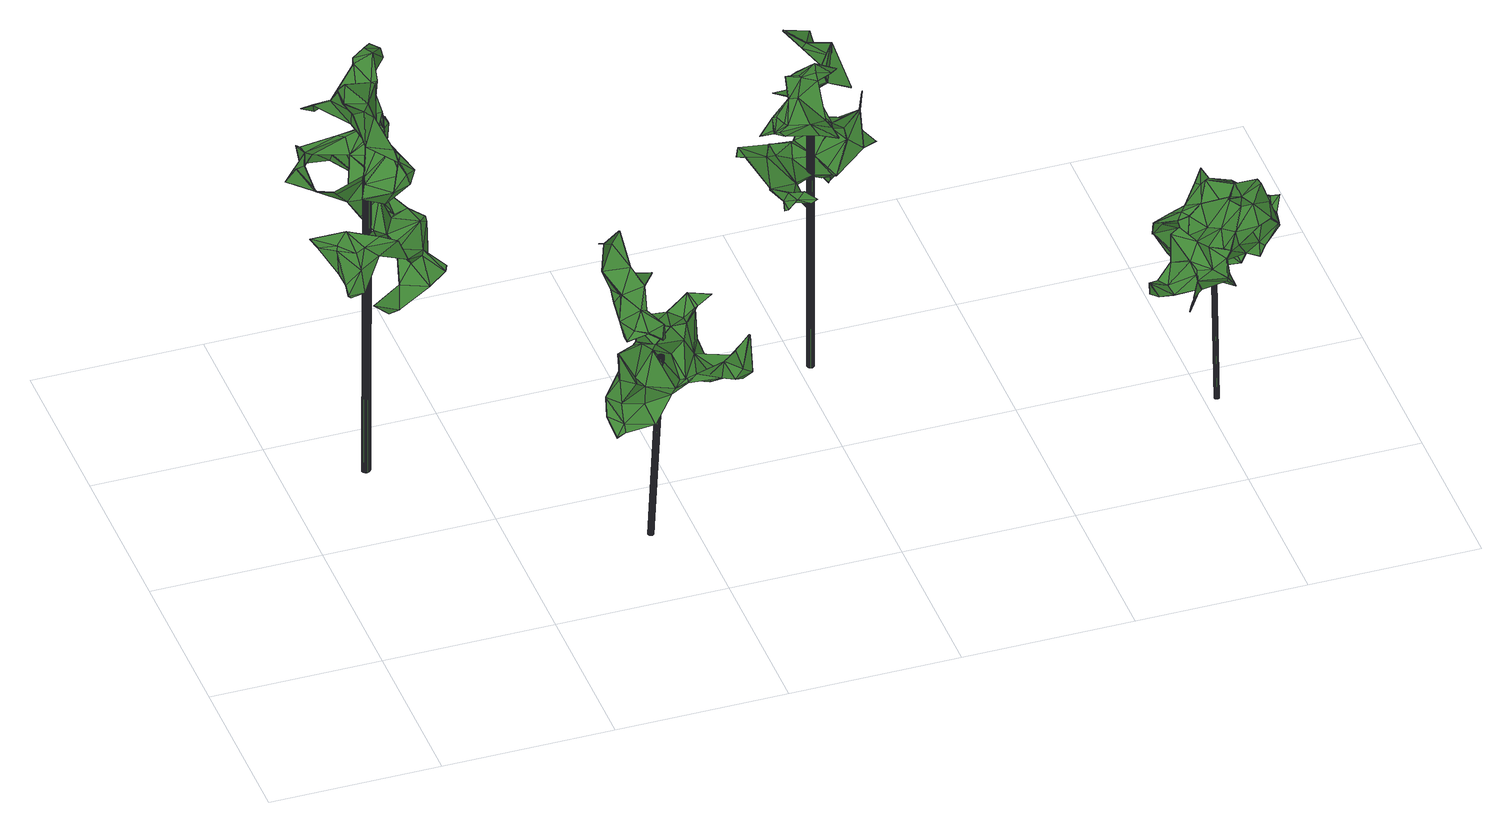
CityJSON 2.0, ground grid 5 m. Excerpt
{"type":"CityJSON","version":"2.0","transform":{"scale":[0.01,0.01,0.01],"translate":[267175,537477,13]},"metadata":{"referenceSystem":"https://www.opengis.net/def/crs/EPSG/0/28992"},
"CityObjects":{
"tree1":{"type":"SolitaryVegetationObject","attributes":{"gtid":585,"crown_width_m":4.11,"crown_median_z":23.45,"crown_r50_m":0.255,"crown_porosity":0.917,"trunk_H_m":9.97,"trunk_DBH_m":0.237,"trunk_radius_m":0.118,"trunk_base_height_m":13.48,"original_gtid":"668"},"geometry":[{"type":"Solid","lod":"3","boundaries":[[[[0,1,2]],[[3,4,5]],[[6,7,8]],[[9,10,11]],[[12,13,14]],[[15,16,17]],[[18,19,20]],[[21,22,23]],[[7,24,25]],[[26,8,15]],[[27,28,29]],[[30,27,29]],[[31,32,33]],[[34,35,36]],[[9,37,10]],[[38,39,40]],[[41,5,42]],[[43,44,45]],[[3,5,46]],[[47,48,49]],[[50,48,51]],[[52,53,54]],[[55,56,57]],[[58,59,60]],[[13,61,62]],[[63,22,21]],[[21,23,64]],[[41,65,66]],[[2,67,0]],[[68,69,70]],[[21,71,63]],[[72,63,71]],[[73,67,74]],[[25,75,7]],[[47,76,48]],[[77,4,3]],[[65,32,31]],[[78,54,79]],[[46,5,41]],[[80,79,81]],[[82,83,84]],[[23,22,85]],[[7,6,24]],[[86,87,49]],[[53,88,89]],[[53,89,90]],[[85,91,23]],[[92,93,94]],[[2,58,95]],[[60,95,58]],[[38,81,96]],[[97,38,96]],[[54,98,96]],[[44,99,100]],[[5,4,101]],[[69,68,102]],[[50,103,104]],[[0,105,106]],[[107,99,108]],[[54,109,98]],[[63,85,22]],[[110,82,111]],[[82,110,83]],[[87,112,49]],[[37,9,113]],[[114,115,29]],[[79,116,81]],[[117,94,93]],[[40,90,118]],[[73,74,119]],[[120,121,55]],[[10,64,30]],[[113,9,122]],[[11,122,9]],[[20,123,18]],[[95,124,125]],[[29,126,30]],[[68,70,127]],[[81,116,128]],[[129,130,131]],[[88,118,89]],[[65,41,32]],[[132,105,129]],[[132,129,131]],[[15,8,75]],[[133,105,132]],[[1,129,105]],[[43,45,104]],[[3,102,134]],[[96,79,54]],[[83,110,135]],[[31,66,65]],[[68,134,102]],[[3,12,102]],[[66,61,136]],[[31,61,66]],[[97,73,137]],[[42,5,101]],[[47,112,35]],[[101,33,42]],[[138,135,110]],[[103,94,104]],[[83,135,84]],[[33,32,42]],[[41,42,32]],[[37,135,138]],[[37,84,135]],[[37,113,84]],[[103,92,94]],[[86,49,139]],[[49,112,47]],[[40,80,81]],[[140,15,75]],[[47,35,76]],[[117,141,43]],[[137,142,143]],[[130,144,145]],[[127,134,68]],[[40,18,90]],[[18,123,90]],[[85,125,91]],[[52,78,146]],[[147,148,149]],[[150,10,151]],[[97,152,153]],[[96,152,97]],[[154,93,155]],[[154,155,156]],[[6,157,24]],[[107,108,158]],[[55,16,140]],[[159,150,160]],[[123,161,95]],[[149,148,162]],[[20,19,163]],[[164,163,19]],[[14,165,34]],[[13,165,14]],[[138,151,37]],[[55,166,120]],[[48,50,49]],[[167,90,125]],[[95,125,90]],[[141,168,44]],[[46,41,66]],[[139,169,86]],[[101,4,33]],[[121,114,160]],[[2,160,114]],[[128,116,170]],[[171,172,173]],[[99,77,108]],[[174,132,170]],[[128,170,132]],[[108,77,127]],[[108,127,70]],[[120,175,149]],[[173,112,176]],[[92,177,178]],[[155,92,178]],[[136,164,142]],[[117,43,104]],[[117,104,94]],[[52,88,53]],[[121,56,55]],[[30,126,10]],[[160,56,121]],[[64,28,30]],[[23,28,64]],[[131,128,132]],[[14,171,45]],[[13,62,165]],[[179,113,180]],[[179,180,147]],[[170,144,174]],[[181,174,144]],[[14,34,36]],[[150,64,10]],[[128,96,81]],[[53,109,54]],[[37,151,10]],[[0,106,1]],[[123,95,90]],[[126,147,180]],[[126,180,122]],[[176,86,169]],[[182,183,153]],[[173,176,169]],[[27,30,28]],[[40,81,38]],[[112,87,176]],[[18,164,19]],[[13,163,136]],[[120,162,121]],[[106,129,1]],[[159,21,150]],[[150,21,64]],[[184,185,150]],[[160,150,185]],[[122,180,113]],[[184,186,160]],[[157,6,8]],[[75,25,187]],[[62,188,156]],[[157,8,26]],[[160,186,56]],[[189,56,186]],[[140,166,55]],[[97,105,0]],[[128,131,96]],[[34,177,92]],[[190,93,154]],[[156,33,154]],[[187,175,166]],[[145,79,130]],[[78,79,80]],[[67,97,0]],[[161,123,191]],[[86,176,87]],[[77,134,127]],[[3,134,77]],[[192,1,182]],[[145,116,79]],[[170,116,145]],[[35,34,76]],[[159,160,192]],[[57,189,26]],[[15,140,16]],[[73,119,137]],[[12,142,13]],[[193,194,17]],[[175,187,147]],[[189,157,26]],[[39,142,164]],[[184,195,186]],[[196,168,197]],[[142,137,13]],[[148,147,126]],[[148,126,29]],[[142,12,3]],[[76,198,51]],[[76,51,48]],[[114,59,2]],[[14,172,171]],[[173,169,171]],[[112,173,36]],[[112,36,35]],[[97,39,38]],[[97,153,183]],[[97,183,182]],[[84,199,82]],[[113,199,84]],[[164,136,163]],[[43,141,44]],[[138,199,151]],[[150,151,199]],[[199,111,82]],[[111,199,110]],[[138,110,199]],[[192,71,159]],[[72,71,192]],[[189,200,157]],[[153,152,201]],[[72,192,182]],[[11,126,122]],[[57,56,189]],[[3,46,142]],[[120,149,162]],[[149,175,147]],[[100,45,44]],[[12,100,102]],[[182,1,105]],[[199,113,179]],[[150,199,179]],[[150,179,184]],[[160,185,184]],[[177,34,165]],[[177,165,62]],[[145,144,170]],[[156,155,62]],[[195,179,147]],[[153,167,182]],[[159,71,21]],[[90,109,53]],[[133,106,105]],[[92,155,93]],[[74,67,2]],[[195,184,179]],[[202,4,77]],[[73,97,67]],[[156,61,33]],[[136,61,13]],[[2,1,192]],[[2,192,160]],[[190,154,202]],[[202,154,4]],[[33,4,154]],[[33,61,31]],[[54,78,52]],[[75,8,7]],[[40,39,18]],[[25,24,200]],[[157,200,24]],[[191,119,74]],[[182,105,97]],[[74,161,191]],[[187,186,195]],[[124,60,28]],[[95,60,124]],[[129,144,130]],[[28,23,124]],[[103,198,203]],[[10,126,11]],[[181,144,129]],[[50,51,103]],[[103,51,198]],[[36,172,14]],[[173,172,36]],[[196,44,168]],[[187,195,147]],[[200,187,25]],[[63,125,85]],[[162,114,121]],[[167,125,63]],[[72,167,63]],[[167,109,90]],[[92,103,203]],[[92,203,34]],[[76,34,203]],[[76,203,198]],[[156,188,61]],[[62,61,188]],[[2,95,161]],[[146,88,52]],[[106,133,174]],[[17,194,15]],[[26,15,194]],[[62,178,177]],[[62,155,178]],[[132,174,133]],[[66,136,142]],[[66,142,46]],[[174,181,106]],[[29,28,59]],[[60,59,28]],[[194,204,26]],[[205,204,194]],[[205,57,204]],[[200,189,186]],[[200,186,187]],[[26,204,57]],[[181,129,106]],[[80,146,78]],[[40,88,80]],[[146,80,88]],[[120,166,175]],[[16,206,17]],[[55,206,16]],[[17,206,193]],[[55,57,206]],[[131,79,96]],[[131,130,79]],[[29,115,148]],[[107,102,100]],[[99,107,100]],[[107,69,102]],[[125,124,91]],[[169,207,171]],[[72,182,167]],[[124,23,91]],[[202,196,190]],[[202,77,196]],[[190,196,197]],[[40,118,88]],[[196,99,44]],[[196,77,99]],[[39,143,142]],[[97,137,143]],[[97,143,39]],[[45,171,207]],[[45,207,208]],[[139,207,169]],[[14,209,12]],[[39,164,18]],[[20,163,137]],[[13,137,163]],[[96,201,152]],[[96,98,201]],[[197,141,210]],[[190,197,210]],[[114,29,59]],[[201,98,211]],[[201,211,153]],[[50,104,212]],[[100,12,209]],[[70,158,108]],[[69,158,70]],[[107,158,69]],[[57,205,206]],[[194,193,205]],[[193,206,205]],[[212,104,208]],[[104,45,208]],[[58,2,59]],[[208,207,212]],[[212,207,139]],[[212,213,50]],[[49,50,213]],[[109,211,98]],[[20,191,123]],[[2,161,74]],[[191,20,119]],[[137,119,20]],[[49,213,139]],[[212,139,213]],[[167,153,211]],[[109,167,211]],[[141,117,210]],[[162,115,114]],[[148,115,162]],[[141,197,168]],[[89,118,90]],[[93,190,210]],[[93,210,117]],[[187,166,75]],[[140,75,166]],[[45,209,14]],[[45,100,209]],[[214,215,216]],[[214,216,217]],[[217,216,218]],[[217,218,219]],[[216,215,220]],[[216,220,218]],[[218,220,221]],[[218,221,219]],[[220,215,222]],[[220,222,221]],[[221,222,223]],[[221,223,219]],[[222,215,224]],[[222,224,223]],[[223,224,225]],[[223,225,219]],[[224,215,226]],[[224,226,225]],[[225,226,227]],[[225,227,219]],[[226,215,228]],[[226,228,227]],[[227,228,229]],[[227,229,219]],[[228,215,230]],[[228,230,229]],[[229,230,231]],[[229,231,219]],[[230,215,232]],[[230,232,231]],[[231,232,233]],[[231,233,219]],[[232,215,234]],[[232,234,233]],[[233,234,235]],[[233,235,219]],[[234,215,236]],[[234,236,235]],[[235,236,237]],[[235,237,219]],[[236,215,238]],[[236,238,237]],[[237,238,239]],[[237,239,219]],[[238,215,240]],[[238,240,239]],[[239,240,241]],[[239,241,219]],[[240,215,242]],[[240,242,241]],[[241,242,243]],[[241,243,219]],[[242,215,244]],[[242,244,243]],[[243,244,245]],[[243,245,219]],[[244,215,246]],[[244,246,245]],[[245,246,247]],[[245,247,219]],[[246,215,248]],[[246,248,247]],[[247,248,249]],[[247,249,219]],[[248,215,250]],[[248,250,249]],[[249,250,251]],[[249,251,219]],[[250,215,252]],[[250,252,251]],[[251,252,253]],[[251,253,219]],[[252,215,254]],[[252,254,253]],[[253,254,255]],[[253,255,219]],[[254,215,256]],[[254,256,255]],[[255,256,257]],[[255,257,219]],[[256,215,258]],[[256,258,257]],[[257,258,259]],[[257,259,219]],[[258,215,260]],[[258,260,259]],[[259,260,261]],[[259,261,219]],[[260,215,262]],[[260,262,261]],[[261,262,263]],[[261,263,219]],[[262,215,214]],[[262,214,263]],[[263,214,217]],[[263,217,219]]]]}]},
"tree2":{"type":"SolitaryVegetationObject","attributes":{"gtid":601,"crown_width_m":4.09,"crown_median_z":19.48,"crown_r50_m":0.239,"crown_porosity":0.919,"trunk_H_m":6.17,"trunk_DBH_m":0.168,"trunk_radius_m":0.0842,"trunk_base_height_m":13.31,"original_gtid":"685"},"geometry":[{"type":"Solid","lod":"3","boundaries":[[[[264,265,266]],[[264,267,265]],[[268,269,270]],[[271,272,273]],[[274,275,276]],[[277,278,279]],[[280,281,282]],[[280,282,283]],[[275,284,276]],[[285,286,287]],[[288,285,287]],[[265,289,266]],[[274,266,289]],[[290,291,292]],[[292,293,290]],[[294,295,296]],[[297,298,299]],[[300,301,302]],[[303,304,305]],[[306,307,308]],[[309,272,271]],[[310,311,312]],[[308,284,306]],[[298,271,273]],[[313,314,315]],[[292,316,293]],[[317,309,271]],[[318,319,299]],[[320,321,322]],[[323,274,276]],[[323,276,324]],[[325,326,290]],[[327,328,304]],[[329,330,331]],[[332,307,333]],[[302,334,300]],[[317,335,309]],[[286,336,331]],[[337,296,338]],[[270,269,337]],[[315,339,340]],[[341,340,339]],[[342,343,335]],[[344,343,342]],[[290,345,291]],[[320,270,321]],[[346,290,293]],[[322,321,338]],[[338,321,270]],[[338,270,337]],[[329,331,347]],[[348,269,268]],[[349,350,351]],[[352,353,281]],[[348,281,353]],[[325,354,355]],[[325,355,326]],[[267,356,291]],[[324,357,358]],[[306,284,275]],[[359,360,306]],[[361,329,341]],[[344,302,343]],[[362,283,363]],[[302,344,334]],[[364,342,317]],[[342,335,317]],[[365,366,367]],[[292,291,356]],[[300,368,301]],[[369,370,371]],[[372,373,374]],[[356,375,303]],[[356,303,316]],[[315,314,376]],[[377,378,282]],[[379,314,313]],[[379,363,380]],[[282,281,381]],[[267,345,355]],[[326,355,345]],[[292,356,316]],[[346,293,382]],[[272,368,273]],[[301,368,272]],[[330,329,361]],[[294,296,383]],[[384,385,386]],[[313,340,329]],[[315,340,313]],[[334,387,300]],[[330,377,287]],[[288,287,377]],[[377,278,378]],[[338,295,322]],[[386,323,388]],[[290,326,345]],[[297,389,310]],[[325,290,354]],[[373,387,334]],[[379,376,314]],[[348,390,288]],[[291,345,267]],[[282,391,392]],[[282,392,283]],[[344,372,374]],[[376,339,315]],[[312,311,373]],[[337,352,296]],[[383,363,294]],[[279,278,393]],[[279,393,361]],[[266,386,264]],[[352,394,296]],[[334,344,374]],[[355,371,267]],[[265,267,371]],[[332,375,356]],[[395,328,370]],[[395,370,369]],[[330,287,286]],[[382,293,316]],[[269,348,353]],[[269,353,337]],[[361,341,396]],[[318,397,398]],[[318,398,365]],[[399,367,366]],[[389,365,367]],[[351,400,401]],[[375,332,327]],[[327,332,333]],[[402,403,347]],[[324,358,323]],[[404,359,289]],[[275,359,306]],[[294,405,403]],[[406,320,295]],[[372,344,342]],[[378,278,397]],[[377,330,361]],[[286,331,330]],[[389,400,407]],[[329,340,341]],[[305,304,395]],[[333,360,327]],[[296,295,338]],[[274,289,359]],[[377,381,348]],[[282,381,377]],[[408,391,282]],[[271,298,364]],[[271,364,317]],[[279,361,396]],[[279,396,407]],[[356,384,332]],[[307,332,384]],[[357,324,276]],[[378,397,409]],[[378,409,282]],[[379,405,363]],[[379,313,405]],[[351,350,400]],[[386,266,410]],[[376,379,368]],[[387,368,300]],[[361,393,377]],[[348,381,281]],[[362,394,352]],[[376,368,387]],[[302,411,343]],[[376,311,310]],[[312,364,310]],[[364,298,310]],[[373,334,374]],[[268,390,348]],[[373,372,364]],[[372,342,364]],[[375,327,304]],[[360,359,404]],[[377,393,278]],[[310,339,376]],[[398,401,365]],[[306,360,307]],[[333,307,360]],[[320,406,270]],[[268,270,406]],[[294,363,405]],[[402,406,403]],[[412,379,380]],[[412,380,273]],[[354,290,346]],[[365,319,318]],[[280,362,281]],[[283,362,280]],[[352,281,362]],[[373,311,387]],[[347,405,313]],[[407,310,389]],[[396,310,407]],[[282,409,408]],[[327,360,413]],[[320,322,295]],[[297,310,298]],[[375,304,303]],[[376,387,311]],[[312,373,364]],[[273,414,298]],[[406,402,268]],[[390,268,402]],[[303,305,369]],[[265,404,289]],[[265,415,404]],[[404,415,413]],[[275,274,359]],[[400,367,399]],[[399,401,400]],[[400,389,367]],[[303,369,346]],[[365,401,366]],[[327,413,328]],[[328,413,415]],[[399,366,401]],[[363,383,394]],[[363,394,362]],[[347,403,405]],[[384,356,385]],[[294,403,406]],[[286,285,390]],[[286,390,336]],[[301,411,302]],[[349,351,401]],[[347,313,329]],[[349,398,279]],[[408,414,391]],[[299,298,414]],[[316,303,382]],[[299,414,408]],[[337,353,352]],[[301,343,411]],[[272,343,301]],[[309,343,272]],[[335,343,309]],[[358,388,323]],[[406,295,294]],[[416,299,408]],[[347,331,336]],[[355,346,369]],[[368,412,273]],[[354,346,355]],[[371,370,265]],[[368,379,412]],[[360,404,413]],[[348,288,377]],[[303,346,382]],[[355,369,371]],[[285,288,390]],[[386,388,308]],[[310,396,339]],[[341,339,396]],[[349,401,398]],[[296,394,383]],[[274,410,266]],[[323,410,274]],[[318,409,397]],[[416,408,409]],[[336,390,402]],[[347,336,402]],[[416,409,318]],[[416,318,299]],[[386,410,323]],[[389,319,365]],[[297,319,389]],[[299,319,297]],[[384,386,308]],[[308,307,384]],[[304,328,395]],[[284,308,388]],[[276,284,388]],[[363,283,380]],[[305,395,369]],[[415,370,328]],[[265,370,415]],[[414,392,391]],[[414,283,392]],[[357,388,358]],[[276,388,357]],[[407,350,279]],[[400,350,407]],[[398,417,277]],[[279,398,277]],[[397,417,398]],[[277,417,278]],[[278,417,397]],[[349,279,350]],[[267,385,356]],[[264,385,267]],[[386,385,264]],[[414,273,380]],[[414,380,283]],[[418,419,420]],[[418,420,421]],[[421,420,422]],[[421,422,423]],[[420,419,424]],[[420,424,422]],[[422,424,425]],[[422,425,423]],[[424,419,426]],[[424,426,425]],[[425,426,427]],[[425,427,423]],[[426,419,428]],[[426,428,427]],[[427,428,429]],[[427,429,423]],[[428,419,430]],[[428,430,429]],[[429,430,431]],[[429,431,423]],[[430,419,432]],[[430,432,431]],[[431,432,433]],[[431,433,423]],[[432,419,434]],[[432,434,433]],[[433,434,435]],[[433,435,423]],[[434,419,436]],[[434,436,435]],[[435,436,437]],[[435,437,423]],[[436,419,438]],[[436,438,437]],[[437,438,439]],[[437,439,423]],[[438,419,440]],[[438,440,439]],[[439,440,441]],[[439,441,423]],[[440,419,442]],[[440,442,441]],[[441,442,443]],[[441,443,423]],[[442,419,444]],[[442,444,443]],[[443,444,445]],[[443,445,423]],[[444,419,446]],[[444,446,445]],[[445,446,447]],[[445,447,423]],[[446,419,448]],[[446,448,447]],[[447,448,449]],[[447,449,423]],[[448,419,450]],[[448,450,449]],[[449,450,451]],[[449,451,423]],[[450,419,452]],[[450,452,451]],[[451,452,453]],[[451,453,423]],[[452,419,454]],[[452,454,453]],[[453,454,455]],[[453,455,423]],[[454,419,456]],[[454,456,455]],[[455,456,457]],[[455,457,423]],[[456,419,458]],[[456,458,457]],[[457,458,459]],[[457,459,423]],[[458,419,460]],[[458,460,459]],[[459,460,461]],[[459,461,423]],[[460,419,462]],[[460,462,461]],[[461,462,463]],[[461,463,423]],[[462,419,464]],[[462,464,463]],[[463,464,465]],[[463,465,423]],[[464,419,466]],[[464,466,465]],[[465,466,467]],[[465,467,423]],[[466,419,418]],[[466,418,467]],[[467,418,421]],[[467,421,423]]]]}]},
"tree3":{"type":"SolitaryVegetationObject","attributes":{"gtid":594,"crown_width_m":4.15,"crown_median_z":21.45,"crown_r50_m":0.255,"crown_porosity":0.956,"trunk_H_m":7.98,"trunk_DBH_m":0.205,"trunk_radius_m":0.102,"trunk_base_height_m":13.47,"original_gtid":"678"},"geometry":[{"type":"Solid","lod":"3","boundaries":[[[[468,469,470]],[[471,472,473]],[[474,475,476]],[[477,478,479]],[[480,481,482]],[[481,480,483]],[[484,483,480]],[[485,486,487]],[[488,489,490]],[[491,492,493]],[[494,495,496]],[[497,498,499]],[[500,501,502]],[[503,504,505]],[[506,507,508]],[[509,510,511]],[[503,512,513]],[[483,514,481]],[[515,516,470]],[[517,482,481]],[[518,519,520]],[[518,521,522]],[[523,524,525]],[[526,480,527]],[[492,528,509]],[[529,528,492]],[[530,531,529]],[[497,499,474]],[[532,533,473]],[[534,473,472]],[[527,535,526]],[[536,526,535]],[[491,493,537]],[[502,538,495]],[[491,537,539]],[[532,473,540]],[[522,541,518]],[[471,473,533]],[[542,529,543]],[[542,530,529]],[[476,544,545]],[[531,546,529]],[[497,520,547]],[[548,549,477]],[[515,522,516]],[[550,551,552]],[[484,551,550]],[[553,554,555]],[[530,556,557]],[[470,541,515]],[[541,522,515]],[[558,473,534]],[[559,560,561]],[[562,563,564]],[[565,566,506]],[[559,567,560]],[[559,561,568]],[[569,567,559]],[[521,518,474]],[[506,510,570]],[[507,506,570]],[[503,505,571]],[[497,474,520]],[[520,474,518]],[[572,573,574]],[[575,573,572]],[[576,554,577]],[[578,563,562]],[[565,536,566]],[[479,478,579]],[[548,479,580]],[[477,479,548]],[[581,582,483]],[[505,504,583]],[[519,469,468]],[[519,541,469]],[[584,583,504]],[[529,546,528]],[[487,585,485]],[[586,534,587]],[[551,480,526]],[[521,474,547]],[[542,543,588]],[[589,590,591]],[[480,482,527]],[[592,523,485]],[[551,526,565]],[[578,491,539]],[[593,538,502]],[[508,507,577]],[[539,584,504]],[[583,584,539]],[[570,594,553]],[[507,570,553]],[[522,521,525]],[[547,525,521]],[[474,499,475]],[[526,536,565]],[[558,534,586]],[[595,596,597]],[[598,586,587]],[[489,586,598]],[[585,598,587]],[[536,599,549]],[[600,601,602]],[[537,571,583]],[[545,603,476]],[[564,563,513]],[[476,497,547]],[[489,595,490]],[[553,555,507]],[[524,592,604]],[[524,604,522]],[[605,540,558]],[[473,558,540]],[[606,607,608]],[[570,573,575]],[[532,609,587]],[[537,493,572]],[[610,475,499]],[[578,611,589]],[[590,589,611]],[[572,493,580]],[[492,580,493]],[[511,510,506]],[[612,559,603]],[[480,551,484]],[[483,484,552]],[[483,551,581]],[[484,550,552]],[[596,613,614]],[[595,613,596]],[[544,476,475]],[[615,616,591]],[[532,540,605]],[[617,618,619]],[[620,618,617]],[[483,582,514]],[[517,527,482]],[[610,495,621]],[[477,599,622]],[[623,477,622]],[[476,603,497]],[[536,535,514]],[[527,514,535]],[[494,496,610]],[[551,565,581]],[[483,552,551]],[[574,537,572]],[[497,568,498]],[[525,524,522]],[[503,513,504]],[[474,476,547]],[[492,624,580]],[[548,580,624]],[[577,625,508]],[[508,565,506]],[[585,587,609]],[[468,525,626]],[[590,615,591]],[[594,570,575]],[[549,599,477]],[[612,538,593]],[[612,569,559]],[[570,627,573]],[[619,573,627]],[[583,539,537]],[[545,606,603]],[[603,606,608]],[[547,520,626]],[[547,626,525]],[[577,507,576]],[[549,548,536]],[[554,625,577]],[[565,508,625]],[[596,614,486]],[[614,487,486]],[[567,569,593]],[[548,624,511]],[[509,511,624]],[[509,624,492]],[[470,609,532]],[[619,618,574]],[[580,479,579]],[[468,470,628]],[[574,573,619]],[[537,574,571]],[[489,613,595]],[[610,496,495]],[[599,582,622]],[[581,478,623]],[[502,495,500]],[[494,500,495]],[[600,602,544]],[[557,531,530]],[[531,629,608]],[[532,587,533]],[[571,630,631]],[[631,630,632]],[[541,470,469]],[[533,587,471]],[[534,471,587]],[[534,472,471]],[[571,631,633]],[[588,633,631]],[[585,609,485]],[[610,499,634]],[[591,616,589]],[[560,498,561]],[[614,613,489]],[[592,485,516]],[[567,634,499]],[[589,616,635]],[[594,575,478]],[[583,571,505]],[[592,524,523]],[[623,478,477]],[[598,614,489]],[[585,614,598]],[[487,614,585]],[[494,501,500]],[[502,501,593]],[[636,589,637]],[[509,627,570]],[[631,620,617]],[[529,620,631]],[[620,571,618]],[[638,596,523]],[[581,553,478]],[[565,553,581]],[[625,554,553]],[[625,553,565]],[[639,492,491]],[[492,639,630]],[[478,553,594]],[[498,560,499]],[[516,522,604]],[[516,604,592]],[[488,558,586]],[[621,544,475]],[[621,475,610]],[[640,608,607]],[[641,601,600]],[[588,512,503]],[[578,564,611]],[[578,562,564]],[[557,640,641]],[[568,561,498]],[[601,607,606]],[[545,601,606]],[[510,509,570]],[[641,640,607]],[[641,607,601]],[[612,495,538]],[[590,611,588]],[[539,513,578]],[[578,513,563]],[[539,504,513]],[[621,495,612]],[[621,612,544]],[[518,541,519]],[[567,499,560]],[[544,612,603]],[[600,544,603]],[[600,603,608]],[[631,632,637]],[[569,612,593]],[[627,509,528]],[[519,626,520]],[[603,559,497]],[[568,497,559]],[[605,628,532]],[[470,532,628]],[[468,626,519]],[[512,588,513]],[[611,564,513]],[[503,633,588]],[[536,548,566]],[[635,637,589]],[[574,618,571]],[[571,620,630]],[[642,556,546]],[[619,627,617]],[[542,556,530]],[[642,557,556]],[[617,556,542]],[[635,529,637]],[[529,631,637]],[[531,557,641]],[[593,634,567]],[[639,491,632]],[[638,523,628]],[[638,628,558]],[[523,525,628]],[[558,628,605]],[[582,581,623]],[[582,623,622]],[[468,628,525]],[[544,602,545]],[[641,629,531]],[[590,588,543]],[[516,609,470]],[[630,620,529]],[[632,630,639]],[[580,579,572]],[[488,643,558]],[[558,643,638]],[[516,485,609]],[[545,602,601]],[[501,634,593]],[[494,634,501]],[[610,634,494]],[[488,586,489]],[[488,490,597]],[[597,490,595]],[[542,588,631]],[[542,631,617]],[[571,633,503]],[[548,511,566]],[[506,566,511]],[[492,630,529]],[[596,638,643]],[[597,643,488]],[[596,643,597]],[[599,514,582]],[[517,514,527]],[[517,481,514]],[[536,514,599]],[[611,513,644]],[[513,588,644]],[[588,611,644]],[[632,491,636]],[[636,491,578]],[[636,578,589]],[[572,579,575]],[[478,575,579]],[[590,543,635]],[[531,642,546]],[[615,635,616]],[[590,635,615]],[[543,529,635]],[[617,627,556]],[[546,627,528]],[[546,556,627]],[[557,642,640]],[[640,642,608]],[[531,608,642]],[[608,629,600]],[[600,629,641]],[[632,636,637]],[[507,555,576]],[[576,555,554]],[[485,523,486]],[[596,486,523]],[[645,646,647]],[[645,647,648]],[[648,647,649]],[[648,649,650]],[[647,646,651]],[[647,651,649]],[[649,651,652]],[[649,652,650]],[[651,646,653]],[[651,653,652]],[[652,653,654]],[[652,654,650]],[[653,646,655]],[[653,655,654]],[[654,655,656]],[[654,656,650]],[[655,646,657]],[[655,657,656]],[[656,657,658]],[[656,658,650]],[[657,646,659]],[[657,659,658]],[[658,659,660]],[[658,660,650]],[[659,646,661]],[[659,661,660]],[[660,661,662]],[[660,662,650]],[[661,646,663]],[[661,663,662]],[[662,663,664]],[[662,664,650]],[[663,646,665]],[[663,665,664]],[[664,665,666]],[[664,666,650]],[[665,646,667]],[[665,667,666]],[[666,667,668]],[[666,668,650]],[[667,646,669]],[[667,669,668]],[[668,669,670]],[[668,670,650]],[[669,646,671]],[[669,671,670]],[[670,671,672]],[[670,672,650]],[[671,646,673]],[[671,673,672]],[[672,673,674]],[[672,674,650]],[[673,646,675]],[[673,675,674]],[[674,675,676]],[[674,676,650]],[[675,646,677]],[[675,677,676]],[[676,677,678]],[[676,678,650]],[[677,646,679]],[[677,679,678]],[[678,679,680]],[[678,680,650]],[[679,646,681]],[[679,681,680]],[[680,681,682]],[[680,682,650]],[[681,646,683]],[[681,683,682]],[[682,683,684]],[[682,684,650]],[[683,646,685]],[[683,685,684]],[[684,685,686]],[[684,686,650]],[[685,646,687]],[[685,687,686]],[[686,687,688]],[[686,688,650]],[[687,646,689]],[[687,689,688]],[[688,689,690]],[[688,690,650]],[[689,646,691]],[[689,691,690]],[[690,691,692]],[[690,692,650]],[[691,646,693]],[[691,693,692]],[[692,693,694]],[[692,694,650]],[[693,646,645]],[[693,645,694]],[[694,645,648]],[[694,648,650]]]]}]},
"tree4":{"type":"SolitaryVegetationObject","attributes":{"gtid":607,"crown_width_m":3.9,"crown_median_z":18.95,"crown_r50_m":0.232,"crown_porosity":0.936,"trunk_H_m":5.44,"trunk_DBH_m":0.146,"trunk_radius_m":0.0732,"trunk_base_height_m":13.51,"original_gtid":"694"},"geometry":[{"type":"Solid","lod":"3","boundaries":[[[[695,696,697]],[[698,699,700]],[[701,702,703]],[[704,700,705]],[[706,707,708]],[[709,707,706]],[[710,711,712]],[[713,714,715]],[[716,717,718]],[[719,720,721]],[[722,723,724]],[[725,726,727]],[[728,729,730]],[[730,731,728]],[[732,733,728]],[[734,735,736]],[[737,738,739]],[[737,739,697]],[[740,741,742]],[[740,742,743]],[[744,745,746]],[[747,748,749]],[[750,751,752]],[[744,753,754]],[[753,755,754]],[[756,757,758]],[[750,746,751]],[[759,699,760]],[[761,762,701]],[[763,764,765]],[[758,747,712]],[[766,740,767]],[[768,769,770]],[[771,772,773]],[[774,775,726]],[[776,777,778]],[[717,748,779]],[[749,748,717]],[[780,774,726]],[[781,782,769]],[[783,784,765]],[[775,774,785]],[[719,786,787]],[[788,789,790]],[[791,792,793]],[[794,774,780]],[[794,780,753]],[[755,795,754]],[[702,796,782]],[[713,760,797]],[[798,799,800]],[[801,802,791]],[[753,744,803]],[[738,709,804]],[[782,796,754]],[[713,805,806]],[[700,704,698]],[[807,808,706]],[[807,706,809]],[[810,811,797]],[[812,813,792]],[[719,721,786]],[[814,815,816]],[[708,809,817]],[[818,786,721]],[[711,708,712]],[[819,820,821]],[[822,821,820]],[[823,824,825]],[[826,825,824]],[[815,814,711]],[[827,828,829]],[[779,752,751]],[[720,830,721]],[[708,711,809]],[[831,715,716]],[[744,754,796]],[[832,833,834]],[[813,793,792]],[[772,766,773]],[[783,765,764]],[[747,758,757]],[[775,785,835]],[[836,734,808]],[[837,838,839]],[[743,742,730]],[[812,840,813]],[[720,841,842]],[[717,843,749]],[[844,845,740]],[[845,741,740]],[[802,792,791]],[[846,847,848]],[[836,801,734]],[[795,849,850]],[[837,851,838]],[[780,726,725]],[[852,853,846]],[[852,846,848]],[[827,713,704]],[[758,712,707]],[[758,707,854]],[[855,826,856]],[[857,826,855]],[[852,770,853]],[[852,768,770]],[[858,785,794]],[[774,794,785]],[[728,859,831]],[[858,750,752]],[[701,703,761]],[[695,697,860]],[[799,861,862]],[[863,843,864]],[[786,818,830]],[[802,801,812]],[[706,808,736]],[[772,865,766]],[[866,865,772]],[[775,737,867]],[[825,704,705]],[[840,868,869]],[[829,784,783]],[[707,832,834]],[[870,838,851]],[[861,871,748]],[[819,861,748]],[[872,873,870]],[[858,746,750]],[[874,776,835]],[[829,765,784]],[[785,858,752]],[[712,747,756]],[[849,778,875]],[[861,875,778]],[[876,718,790]],[[861,799,875]],[[870,851,872]],[[744,794,803]],[[797,698,805]],[[797,805,810]],[[803,794,753]],[[772,846,866]],[[703,877,870]],[[878,836,809]],[[809,836,807]],[[827,868,713]],[[708,817,706]],[[824,699,759]],[[735,801,791]],[[734,801,735]],[[833,800,834]],[[853,696,695]],[[792,802,812]],[[728,731,732]],[[724,723,731]],[[732,731,723]],[[699,823,700]],[[765,857,865]],[[763,765,865]],[[837,879,781]],[[836,808,807]],[[867,737,697]],[[753,780,755]],[[781,880,837]],[[775,881,737]],[[738,737,881]],[[767,740,743]],[[882,883,884]],[[885,759,859]],[[885,859,728]],[[794,744,746]],[[794,746,858]],[[825,828,704]],[[852,880,768]],[[886,726,883]],[[813,887,854]],[[771,851,837]],[[743,851,771]],[[810,713,811]],[[797,811,713]],[[888,800,862]],[[721,830,818]],[[783,764,865]],[[880,852,889]],[[890,847,846]],[[891,798,883]],[[707,709,832]],[[720,749,830]],[[713,806,704]],[[828,827,704]],[[702,701,796]],[[800,799,862]],[[766,865,844]],[[761,873,872]],[[754,795,892]],[[886,727,726]],[[725,795,755]],[[853,884,893]],[[853,770,884]],[[765,829,828]],[[872,876,790]],[[709,776,832]],[[816,815,894]],[[890,846,772]],[[880,889,890]],[[779,748,752]],[[798,891,799]],[[895,762,789]],[[895,789,788]],[[734,736,808]],[[812,816,840]],[[830,863,786]],[[748,896,819]],[[752,871,874]],[[777,874,871]],[[888,868,829]],[[869,868,888]],[[707,897,854]],[[842,841,843]],[[898,804,899]],[[898,899,706]],[[829,900,791]],[[800,901,798]],[[735,791,900]],[[888,829,791]],[[791,800,888]],[[708,707,712]],[[700,823,705]],[[894,710,822]],[[772,771,890]],[[824,823,699]],[[722,741,845]],[[810,805,713]],[[698,760,699]],[[856,844,855]],[[814,878,711]],[[836,812,801]],[[704,806,698]],[[717,779,788]],[[788,790,717]],[[724,741,722]],[[788,779,895]],[[895,779,751]],[[790,762,872]],[[795,850,892]],[[696,853,893]],[[703,870,873]],[[697,893,867]],[[716,715,717]],[[881,775,835]],[[872,762,761]],[[872,730,876]],[[723,856,732]],[[827,829,868]],[[816,894,840]],[[796,701,895]],[[751,796,895]],[[895,701,762]],[[825,857,828]],[[892,782,754]],[[839,877,879]],[[870,877,839]],[[786,863,787]],[[781,879,877]],[[771,880,890]],[[837,880,771]],[[881,835,709]],[[902,861,819]],[[695,860,846]],[[860,866,846]],[[696,893,697]],[[695,846,853]],[[857,825,826]],[[878,814,812]],[[878,812,836]],[[711,903,809]],[[752,874,785]],[[709,835,776]],[[812,814,816]],[[842,749,720]],[[842,896,749]],[[896,747,749]],[[897,813,854]],[[736,735,898]],[[855,844,857]],[[865,857,844]],[[741,730,742]],[[767,743,771]],[[845,904,722]],[[856,905,906]],[[864,841,719]],[[736,898,706]],[[706,817,809]],[[733,856,826]],[[902,819,821]],[[896,820,819]],[[862,861,902]],[[862,902,821]],[[857,907,828]],[[710,887,822]],[[843,822,820]],[[800,793,834]],[[800,791,793]],[[769,884,770]],[[760,859,759]],[[766,844,740]],[[862,821,869]],[[851,743,872]],[[743,730,872]],[[756,758,854]],[[712,756,854]],[[804,739,738]],[[844,856,904]],[[856,723,904]],[[844,904,845]],[[711,710,815]],[[710,712,854]],[[854,887,710]],[[894,815,710]],[[840,822,813]],[[813,822,887]],[[869,821,822]],[[840,869,822]],[[703,873,761]],[[715,843,717]],[[864,787,863]],[[898,860,739]],[[866,860,900]],[[878,809,903]],[[769,768,880]],[[781,877,782]],[[896,756,747]],[[787,864,719]],[[831,716,728]],[[796,751,745]],[[796,745,744]],[[776,798,832]],[[749,843,830]],[[863,830,843]],[[832,901,833]],[[798,901,832]],[[833,901,800]],[[900,860,735]],[[785,874,835]],[[702,877,703]],[[825,705,823]],[[745,751,746]],[[769,880,781]],[[874,777,776]],[[790,718,717]],[[778,777,871]],[[778,871,861]],[[790,789,762]],[[883,726,775]],[[867,883,775]],[[882,875,891]],[[875,799,891]],[[733,824,759]],[[733,826,824]],[[733,905,856]],[[732,905,733]],[[720,719,841]],[[798,886,883]],[[776,886,798]],[[778,886,776]],[[849,886,778]],[[780,725,755]],[[891,883,882]],[[727,886,725]],[[886,849,725]],[[747,757,748]],[[898,735,860]],[[702,782,877]],[[894,822,843]],[[896,842,843]],[[894,843,715]],[[860,697,739]],[[898,739,804]],[[782,884,769]],[[839,879,837]],[[892,884,782]],[[849,795,725]],[[882,884,875]],[[892,875,884]],[[805,698,806]],[[797,760,698]],[[730,741,731]],[[731,741,724]],[[773,766,767]],[[773,767,771]],[[728,716,729]],[[718,876,729]],[[718,729,716]],[[730,729,876]],[[905,732,908]],[[905,908,906]],[[856,908,732]],[[869,888,909]],[[733,759,885]],[[733,885,728]],[[723,722,904]],[[881,709,738]],[[829,783,900]],[[892,850,875]],[[894,715,714]],[[862,909,888]],[[869,909,862]],[[783,866,900]],[[783,865,866]],[[865,764,763]],[[840,894,714]],[[870,839,838]],[[897,707,910]],[[883,893,884]],[[883,867,893]],[[706,899,709]],[[804,709,899]],[[765,828,907]],[[765,907,857]],[[849,875,850]],[[906,908,856]],[[868,840,714]],[[868,714,713]],[[813,910,793]],[[897,910,813]],[[793,910,834]],[[707,834,910]],[[843,820,896]],[[752,748,871]],[[847,890,889]],[[847,889,848]],[[848,889,852]],[[864,843,841]],[[831,859,715]],[[713,859,760]],[[715,859,713]],[[878,903,711]],[[748,757,896]],[[896,757,756]],[[911,912,913]],[[911,913,914]],[[914,913,915]],[[914,915,916]],[[913,912,917]],[[913,917,915]],[[915,917,918]],[[915,918,916]],[[917,912,919]],[[917,919,918]],[[918,919,920]],[[918,920,916]],[[919,912,921]],[[919,921,920]],[[920,921,922]],[[920,922,916]],[[921,912,923]],[[921,923,922]],[[922,923,924]],[[922,924,916]],[[923,912,925]],[[923,925,924]],[[924,925,926]],[[924,926,916]],[[925,912,927]],[[925,927,926]],[[926,927,928]],[[926,928,916]],[[927,912,929]],[[927,929,928]],[[928,929,930]],[[928,930,916]],[[929,912,931]],[[929,931,930]],[[930,931,932]],[[930,932,916]],[[931,912,933]],[[931,933,932]],[[932,933,934]],[[932,934,916]],[[933,912,935]],[[933,935,934]],[[934,935,936]],[[934,936,916]],[[935,912,937]],[[935,937,936]],[[936,937,938]],[[936,938,916]],[[937,912,939]],[[937,939,938]],[[938,939,940]],[[938,940,916]],[[939,912,941]],[[939,941,940]],[[940,941,942]],[[940,942,916]],[[941,912,943]],[[941,943,942]],[[942,943,944]],[[942,944,916]],[[943,912,945]],[[943,945,944]],[[944,945,946]],[[944,946,916]],[[945,912,947]],[[945,947,946]],[[946,947,948]],[[946,948,916]],[[947,912,949]],[[947,949,948]],[[948,949,950]],[[948,950,916]],[[949,912,951]],[[949,951,950]],[[950,951,952]],[[950,952,916]],[[951,912,953]],[[951,953,952]],[[952,953,954]],[[952,954,916]],[[953,912,955]],[[953,955,954]],[[954,955,956]],[[954,956,916]],[[955,912,957]],[[955,957,956]],[[956,957,958]],[[956,958,916]],[[957,912,959]],[[957,959,958]],[[958,959,960]],[[958,960,916]],[[959,912,911]],[[959,911,960]],[[960,911,914]],[[960,914,916]]]]}]}
},
"vertices":[
[248,825,1050],[180,819,969],[270,809,972],[211,896,1269],[227,905,1369],[239,939,1361],[112,612,811],[113,610,812],[114,640,829],[420,689,765],[387,741,774],[427,701,775],[224,842,1210],[291,847,1230],[250,780,1204],[100,672,927],[105,683,935],[51,688,938],[301,993,1078],[329,938,1139],[336,923,1127],[314,898,820],[343,957,858],[344,956,859],[121,611,805],[161,614,810],[106,674,845],[394,786,891],[361,838,889],[373,764,896],[397,781,875],[326,940,1342],[324,961,1360],[277,886,1408],[270,723,1216],[299,685,1118],[281,703,1121],[361,705,726],[219,949,1088],[268,946,1108],[207,979,1076],[298,975,1371],[269,939,1390],[168,736,1334],[175,768,1318],[202,727,1236],[265,956,1294],[284,590,1169],[273,591,1205],[237,594,1150],[261,624,1227],[263,623,1228],[116,1032,963],[201,1029,957],[117,1030,962],[141,714,953],[177,699,922],[134,731,925],[227,861,950],[312,833,871],[325,846,871],[280,915,1295],[265,839,1236],[289,950,869],[353,840,843],[324,963,1358],[293,952,1294],[250,826,1052],[113,903,1238],[113,901,1237],[62,864,1288],[280,897,856],[281,897,858],[286,865,1070],[306,859,1035],[157,632,875],[307,620,1192],[141,841,1314],[99,1012,1041],[109,970,1046],[105,998,1047],[109,970,1048],[212,684,701],[258,692,657],[284,683,670],[319,980,884],[158,630,1123],[159,626,1121],[153,1019,1002],[201,1013,988],[263,1011,991],[319,979,885],[232,726,1292],[205,716,1374],[213,688,1347],[244,922,972],[131,971,1035],[212,888,1073],[152,1017,1000],[139,839,1312],[185,801,1250],[234,929,1372],[127,900,1246],[258,654,1248],[180,664,1271],[181,821,970],[128,781,1043],[101,872,1283],[63,862,1288],[201,1027,956],[258,694,656],[211,686,701],[226,627,1090],[370,675,736],[278,770,869],[290,740,860],[87,909,1050],[183,683,1376],[196,1009,998],[318,887,1074],[228,684,937],[224,697,927],[419,688,766],[299,973,1055],[328,949,883],[293,963,889],[363,712,836],[101,874,1285],[88,908,1051],[95,838,1012],[37,918,1002],[89,908,1049],[95,838,1014],[127,782,1044],[126,902,1248],[285,684,669],[282,883,1230],[315,899,1129],[317,725,704],[179,670,1138],[151,658,917],[135,723,1387],[280,884,1229],[310,909,1137],[94,838,1013],[35,918,1003],[99,1014,1043],[303,664,853],[288,698,869],[269,649,937],[310,786,821],[337,742,741],[207,977,1074],[242,923,973],[250,818,1364],[259,814,1359],[268,822,1361],[115,641,827],[63,863,1287],[257,855,841],[247,792,874],[305,861,1035],[261,685,892],[324,934,1144],[322,934,1144],[251,780,1206],[179,670,922],[243,923,971],[130,753,1413],[178,671,1136],[58,892,1060],[186,696,1143],[226,707,1126],[210,698,1104],[81,780,1057],[269,647,937],[159,628,1120],[236,797,1226],[207,814,1249],[332,724,788],[359,709,820],[82,780,1055],[225,862,950],[256,862,1045],[285,736,856],[277,771,867],[218,660,890],[218,658,891],[209,822,1335],[130,675,850],[157,772,1413],[319,889,1072],[224,835,896],[41,727,941],[51,690,937],[279,699,867],[155,772,1411],[129,752,1415],[272,642,1235],[292,707,737],[161,616,809],[196,1007,997],[208,824,1337],[259,680,1229],[105,684,933],[42,727,940],[43,728,942],[186,694,1144],[232,707,1235],[234,797,1224],[137,724,1388],[201,1011,987],[257,680,1227],[267,626,1178],[240,800,48],[228,800,48],[239,803,48],[246,811,1044],[246,814,1044],[234,811,1044],[238,806,48],[245,817,1044],[236,808,48],[243,819,1044],[234,810,48],[240,821,1044],[231,811,48],[237,822,1044],[228,812,48],[234,822,1044],[225,811,48],[231,822,1044],[222,810,48],[228,821,1044],[220,808,48],[226,819,1044],[218,806,48],[224,816,1044],[217,803,48],[223,814,1045],[216,800,48],[222,810,1045],[217,797,48],[223,807,1045],[218,794,48],[224,805,1045],[220,792,48],[226,802,1045],[222,790,48],[228,800,1045],[225,789,48],[231,799,1045],[228,788,48],[234,799,1045],[231,789,48],[238,799,1045],[234,790,48],[240,800,1045],[236,792,48],[243,802,1044],[238,794,48],[245,805,1044],[240,797,48],[246,808,1044],
[768,221,937],[834,222,951],[808,267,987],[801,156,923],[736,265,561],[736,263,548],[728,233,520],[1096,310,547],[1100,245,559],[1039,271,534],[795,321,1078],[793,322,1077],[735,276,1082],[932,429,647],[881,417,655],[965,386,660],[855,305,594],[828,303,574],[907,359,601],[946,255,575],[764,306,1052],[772,270,697],[774,269,698],[830,312,682],[829,311,680],[809,269,986],[801,94,887],[769,117,888],[744,111,860],[746,112,859],[849,176,504],[760,167,504],[827,192,491],[1057,433,561],[1058,333,542],[1055,433,560],[1079,174,603],[1110,199,580],[1131,183,608],[754,195,868],[782,270,896],[783,235,919],[788,327,1004],[764,307,894],[732,290,976],[1158,297,566],[1014,333,593],[1030,238,587],[1059,263,577],[918,210,585],[956,215,594],[959,229,596],[758,173,830],[1135,314,564],[984,474,640],[1019,435,638],[733,159,498],[732,160,497],[733,160,496],[735,274,1080],[713,255,1103],[827,48,891],[826,49,893],[810,350,892],[883,305,921],[884,300,662],[853,301,688],[813,242,626],[768,291,859],[808,351,893],[1102,177,630],[1158,298,568],[804,202,636],[745,242,471],[748,216,483],[961,250,579],[946,255,577],[948,333,608],[1153,275,611],[1154,273,610],[1151,261,675],[801,95,889],[810,131,885],[833,217,609],[789,322,586],[1019,434,640],[1010,384,662],[1053,440,662],[809,250,528],[778,255,541],[845,83,868],[852,113,892],[752,195,868],[712,255,1102],[714,254,1101],[789,326,1004],[809,350,894],[895,308,671],[836,239,547],[907,212,566],[1109,300,588],[1048,489,680],[1106,453,688],[1061,442,665],[1053,213,585],[817,160,913],[834,222,949],[818,159,915],[1128,268,644],[1107,255,634],[1149,261,676],[770,291,859],[985,226,608],[851,347,664],[880,417,653],[956,214,593],[962,248,577],[855,307,595],[760,173,829],[850,178,503],[780,271,897],[767,221,935],[733,288,977],[1056,203,649],[734,275,1080],[1054,440,660],[775,263,612],[952,353,599],[948,334,606],[910,346,628],[836,227,542],[804,250,928],[987,338,642],[906,462,657],[984,473,642],[1105,451,688],[1061,440,666],[1048,488,681],[776,249,542],[835,226,543],[810,278,960],[907,211,567],[761,183,522],[1010,382,661],[969,368,605],[932,429,645],[766,304,1052],[1125,192,600],[1029,237,585],[882,306,923],[1012,333,591],[884,305,922],[1003,409,617],[906,460,658],[886,300,31],[878,300,31],[886,302,31],[910,283,648],[910,286,648],[902,284,648],[885,304,31],[909,288,648],[884,306,31],[908,289,648],[882,307,31],[906,291,648],[880,308,31],[904,292,648],[878,308,31],[902,292,648],[876,308,31],[900,292,648],[874,307,31],[898,291,648],[872,306,31],[896,290,648],[871,304,31],[894,288,648],[870,302,31],[893,286,648],[870,300,31],[893,284,648],[870,298,31],[893,282,648],[871,296,31],[894,280,648],[872,294,31],[896,278,648],[874,293,31],[897,276,648],[876,292,31],[899,276,648],[878,292,31],[901,275,648],[880,292,31],[903,275,648],[882,293,31],[906,276,648],[884,294,31],[907,278,648],[885,296,31],[909,279,648],[886,298,31],[910,281,648],
[1527,717,1151],[1537,703,1156],[1488,672,1165],[1513,567,1040],[1512,566,1038],[1504,602,1050],[1550,795,1086],[1618,939,1071],[1568,829,1026],[1470,751,721],[1459,783,730],[1461,783,731],[1421,649,790],[1456,636,778],[1475,636,788],[1390,667,777],[1386,621,784],[1411,692,1108],[1372,679,1065],[1379,639,1070],[1353,650,1044],[1339,604,1070],[1323,675,1013],[1612,873,663],[1553,890,733],[1597,863,676],[1511,1032,1074],[1560,1015,1011],[1510,1030,1073],[1569,827,1026],[1639,831,992],[1620,939,1072],[1599,1068,1023],[1600,1066,1023],[1592,1057,987],[1646,1007,612],[1636,1012,534],[1603,1017,579],[1405,860,788],[1328,874,830],[1337,839,820],[1496,920,772],[1431,917,785],[1439,883,769],[1661,980,662],[1720,966,666],[1438,690,775],[1489,693,1177],[1445,688,1177],[1476,637,787],[1564,737,1142],[1563,736,1140],[1550,794,1084],[1548,749,1139],[1499,732,1179],[1410,694,1107],[1433,736,1151],[1453,754,1145],[1411,692,786],[1449,673,794],[1514,948,754],[1625,954,782],[1600,1027,845],[1553,1014,848],[1497,635,1055],[1505,602,1052],[1461,583,1050],[1437,691,777],[1436,720,758],[1583,917,631],[1604,1003,963],[1637,970,610],[1496,635,1053],[1538,703,1158],[1575,1027,767],[1678,985,765],[1539,884,961],[1482,908,945],[1561,1013,787],[1548,796,1085],[1463,780,742],[1470,750,723],[1374,620,784],[1384,658,788],[1375,621,783],[1403,861,786],[1342,854,806],[1343,854,808],[1560,1015,787],[1552,1016,848],[1451,667,1020],[1596,869,1001],[1597,868,1003],[1638,832,991],[1764,983,663],[1763,984,662],[1763,985,663],[1377,746,768],[1461,780,741],[1622,942,1023],[1638,830,990],[1619,954,957],[1429,918,784],[1610,993,646],[1532,860,691],[1509,939,722],[1539,947,681],[1486,896,736],[1326,875,829],[1313,848,821],[1721,964,666],[1534,851,701],[1536,850,702],[1375,746,766],[1435,720,756],[1602,1016,578],[1636,1010,533],[1384,617,1079],[1371,604,1053],[1436,584,1092],[1648,1031,732],[1713,973,792],[1713,975,792],[1721,976,851],[1407,709,1174],[1606,1005,962],[1438,884,767],[1322,676,1014],[1361,687,1060],[1324,677,1013],[1354,605,1070],[1476,725,696],[1504,954,903],[1463,978,908],[1484,909,944],[1539,883,959],[1445,706,1170],[1484,666,1042],[1483,907,943],[1464,978,906],[1505,953,901],[1436,687,1110],[1568,1004,1036],[1679,986,763],[1617,954,957],[1351,650,1046],[1340,606,1072],[1720,977,852],[1719,975,851],[1551,1014,753],[1525,983,726],[1523,983,726],[1536,970,734],[1620,942,1023],[1474,725,695],[1468,750,721],[1489,892,740],[1336,838,818],[1548,747,1137],[1512,949,753],[1437,688,1109],[1516,994,894],[1554,941,688],[1644,1007,720],[1672,966,706],[1646,1008,719],[1570,1005,1036],[1711,974,793],[1674,965,706],[1665,965,748],[1389,678,1068],[1593,917,651],[1514,995,893],[1515,996,895],[1551,1015,847],[1373,679,1063],[1674,967,706],[1538,850,47],[1528,850,47],[1538,853,47],[1541,861,845],[1541,863,845],[1531,860,845],[1537,855,47],[1540,866,845],[1535,857,47],[1538,868,845],[1533,859,47],[1536,869,845],[1531,860,47],[1533,870,845],[1528,860,47],[1531,871,845],[1525,860,47],[1528,870,845],[1523,859,47],[1526,869,845],[1521,857,47],[1523,868,845],[1519,855,47],[1522,866,845],[1518,853,47],[1521,863,845],[1518,850,47],[1521,860,845],[1518,847,47],[1521,858,845],[1519,845,47],[1522,855,845],[1521,843,47],[1524,853,845],[1523,841,47],[1526,852,845],[1526,840,47],[1528,851,845],[1528,840,47],[1531,850,845],[1531,840,47],[1534,851,845],[1533,841,47],[1536,852,845],[1535,843,47],[1538,853,845],[1537,845,47],[1540,856,845],[1538,847,47],[1541,858,845],
[2567,391,665],[2595,404,730],[2532,456,722],[2319,306,492],[2330,259,512],[2301,255,570],[2647,288,590],[2695,308,632],[2646,287,591],[2344,312,528],[2303,256,570],[2484,511,593],[2485,510,593],[2477,542,497],[2543,525,650],[2446,467,462],[2461,523,469],[2488,501,495],[2389,330,511],[2436,337,502],[2443,333,497],[2483,324,516],[2521,367,489],[2526,351,537],[2458,364,368],[2493,388,411],[2464,389,334],[2512,142,589],[2492,160,598],[2512,144,588],[2658,406,605],[2674,467,636],[2648,436,604],[2478,250,527],[2483,274,547],[2504,241,602],[2470,202,578],[2433,196,559],[2431,197,560],[2378,446,620],[2454,433,647],[2435,475,617],[2561,515,678],[2551,552,689],[2526,481,690],[2510,215,632],[2505,175,608],[2511,215,630],[2530,232,641],[2712,387,611],[2675,380,601],[2659,406,603],[2554,484,485],[2553,410,479],[2516,391,449],[2626,424,568],[2644,363,574],[2614,431,547],[2736,427,642],[2711,378,622],[2702,398,629],[2553,483,486],[2555,483,486],[2554,484,487],[2370,248,515],[2349,324,475],[2621,257,580],[2593,331,605],[2410,324,685],[2411,325,684],[2386,325,666],[2480,280,631],[2528,233,642],[2640,303,793],[2668,312,718],[2644,348,775],[2549,253,686],[2531,322,652],[2518,264,629],[2675,469,636],[2621,498,669],[2597,463,600],[2608,454,581],[2625,423,570],[2600,352,495],[2710,427,644],[2656,262,701],[2694,309,639],[2440,331,644],[2438,330,643],[2642,494,585],[2459,362,367],[2452,334,404],[2599,351,496],[2582,378,537],[2562,364,532],[2444,433,620],[2409,467,592],[2484,471,577],[2693,455,617],[2685,389,618],[2703,343,610],[2349,339,462],[2574,456,647],[2541,363,642],[2471,415,641],[2378,445,618],[2410,452,609],[2734,430,630],[2519,510,675],[2348,340,464],[2349,326,476],[2430,503,512],[2408,468,593],[2454,553,496],[2356,362,456],[2358,360,456],[2383,463,569],[2467,497,543],[2431,484,475],[2445,467,461],[2445,467,475],[2466,499,543],[2465,388,333],[2549,379,508],[2521,369,489],[2525,352,539],[2452,404,501],[2303,254,570],[2370,249,517],[2363,280,529],[2423,218,594],[2386,323,572],[2385,321,573],[2439,343,598],[2494,386,411],[2445,301,505],[2521,502,643],[2476,464,641],[2486,472,579],[2619,498,668],[2381,464,568],[2614,246,695],[2595,310,675],[2642,293,694],[2450,403,501],[2492,387,412],[2515,392,450],[2510,386,456],[2467,206,612],[2485,135,631],[2561,331,748],[2549,312,754],[2548,312,756],[2657,396,605],[2674,380,603],[2557,248,643],[2578,286,777],[2592,384,747],[2487,499,496],[2427,220,607],[2415,183,601],[2418,253,617],[2655,460,595],[2409,289,511],[2507,420,673],[2581,379,538],[2524,356,631],[2453,335,404],[2452,336,405],[2449,285,654],[2501,349,644],[2606,437,710],[2437,338,504],[2479,337,539],[2629,288,605],[2612,431,548],[2584,265,596],[2620,258,582],[2617,489,584],[2589,346,634],[2539,295,600],[2692,308,639],[2429,504,511],[2655,262,700],[2608,275,751],[2562,517,676],[2600,370,683],[2612,423,702],[2632,336,694],[2432,251,571],[2631,450,606],[2447,468,475],[2441,342,598],[2578,285,775],[2582,301,731],[2569,391,663],[2676,318,628],[2596,405,731],[2451,403,500],[2642,362,575],[2551,410,479],[2468,498,543],[2474,464,642],[2521,504,643],[2471,415,643],[2507,421,671],[2561,366,532],[2453,552,495],[2485,135,629],[2393,152,571],[2392,150,571],[2429,267,609],[2394,151,571],[2475,284,608],[2486,472,577],[2535,350,51],[2528,350,51],[2535,352,51],[2530,366,595],[2530,368,594],[2523,366,594],[2534,354,51],[2529,370,594],[2533,355,51],[2528,371,594],[2532,356,51],[2527,372,594],[2530,357,51],[2525,373,594],[2528,357,51],[2523,373,594],[2526,357,51],[2521,373,594],[2525,356,51],[2520,372,594],[2523,355,51],[2518,371,594],[2522,354,51],[2517,370,594],[2521,352,51],[2516,368,594],[2521,350,51],[2516,366,594],[2521,348,51],[2516,364,594],[2522,346,51],[2517,363,594],[2523,345,51],[2518,361,595],[2524,344,51],[2519,360,595],[2526,343,51],[2521,359,595],[2528,343,51],[2523,359,595],[2530,343,51],[2525,359,595],[2532,344,51],[2527,360,595],[2533,345,51],[2528,361,595],[2534,346,51],[2529,362,595],[2535,348,51],[2530,364,595]
]}
